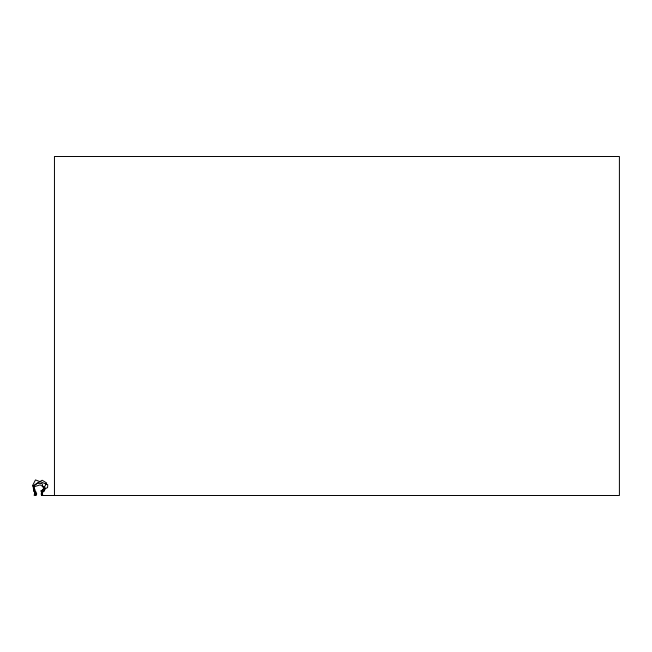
<?xml version="1.0" encoding="UTF-8"?>
<svg xmlns="http://www.w3.org/2000/svg" width="652" height="652" viewBox="0 0 652 652"><rect width="100%" height="100%" fill="white"/><g stroke="black" fill="none" stroke-linecap="round" stroke-linejoin="round"><path stroke-width="0.98" d="M34.189 495.487L35.118 490.027L32.6 485.553L35.485 479.913L47.759 484.648L47.604 487.59L40.823 490.801L42.869 495.487L41.695 492.602L44.279 490.989L45.42 487.981L40.106 484.892L33.888 486.816L34.132 491.673L36.74 493.808L36.145 495.487M35.542 495.487L35.811 493.898L33.863 491.103L33.651 486.27L37.343 483.091L42.087 483.629L44.1 490.744L41.182 493.776L41.541 495.487M35.037 495.487L36.235 492.203L33.57 489.962L33.138 485.83L42.176 480.239L46.651 482.993L41.492 492.374L42.176 495.487M41.744 495.487L619.4 495.487L619.4 156.513L54.45 156.513L54.45 495.487"/></g></svg>
